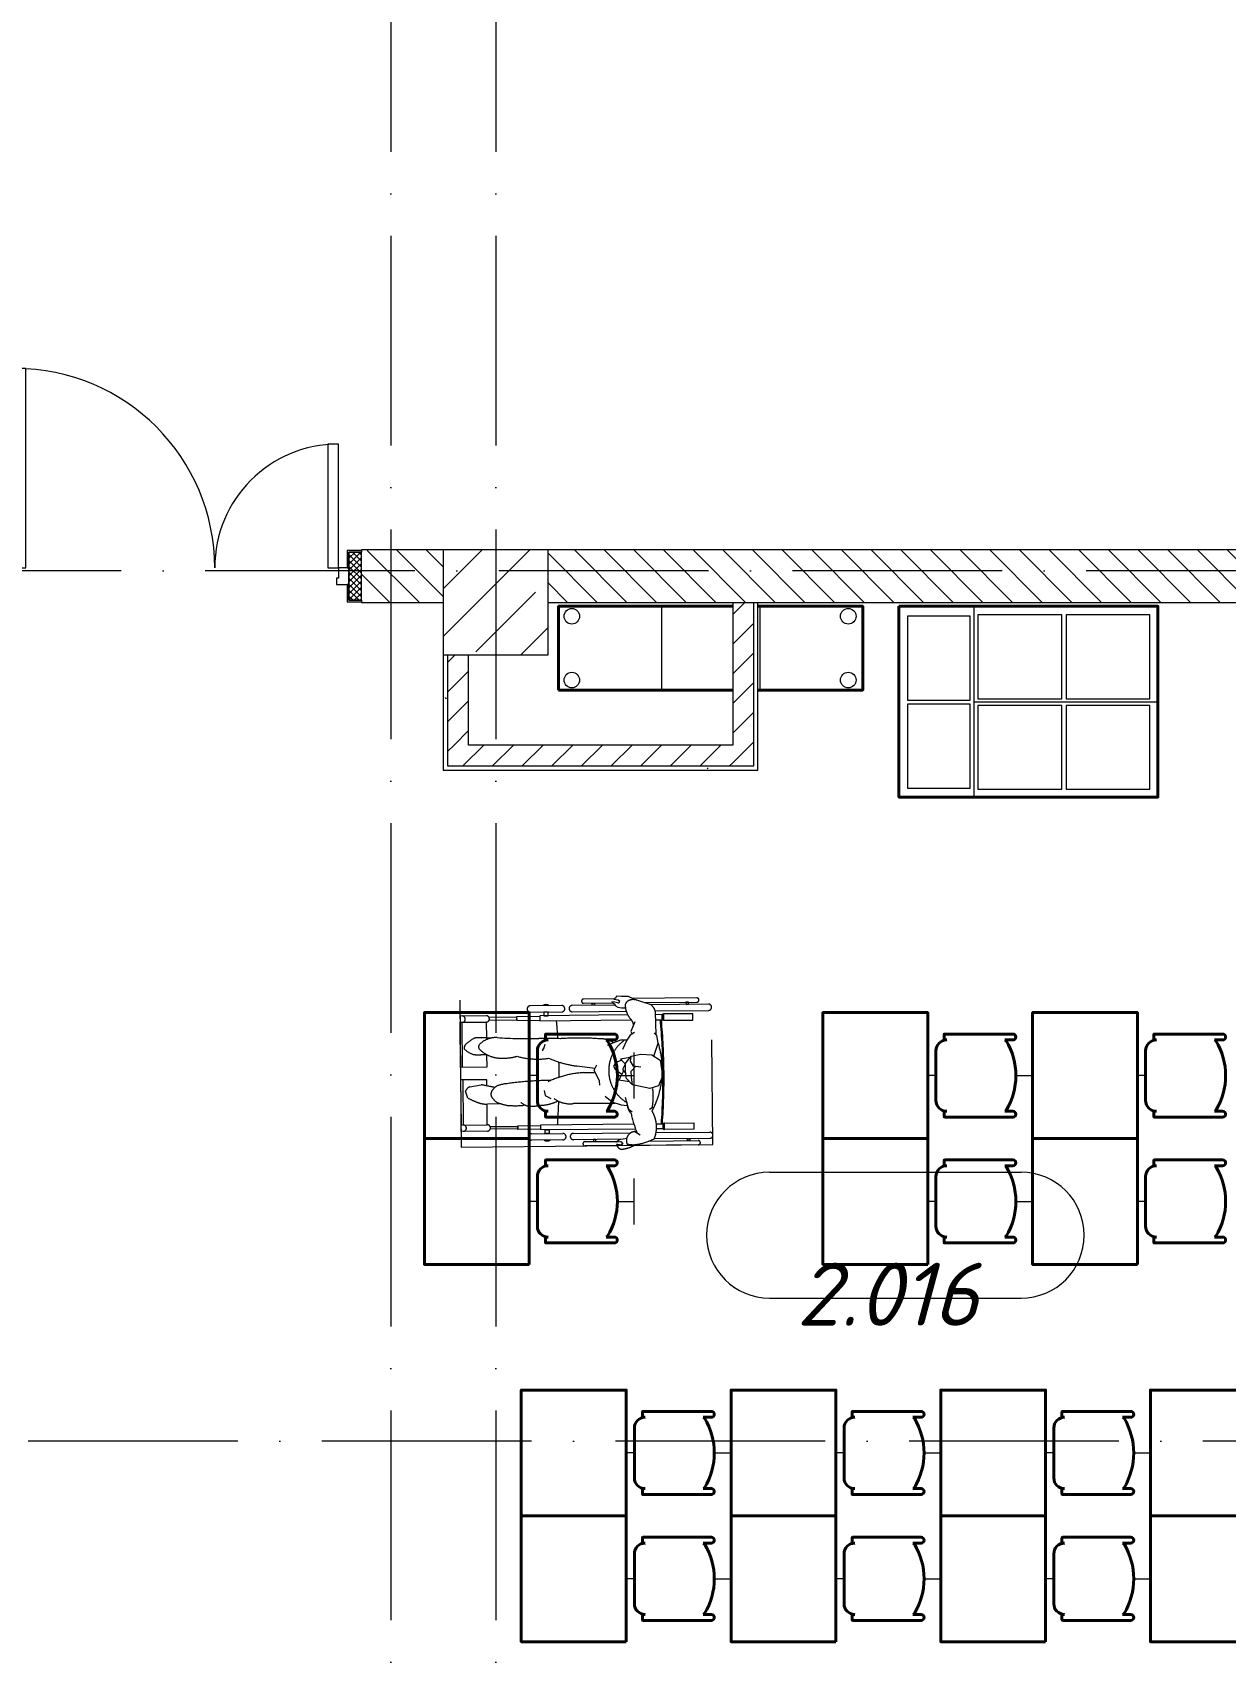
# Model space of a CAD drawing. Header units: millimetres. Extents: x -6467 to 105918, y -7090 to 92481.
# Drawn here: x 55291 to 60980, y 57924 to 65649 of the extents above; entities that cross this region are included whole.
import ezdxf

# ---------------------------------------------------------------- set-up
doc = ezdxf.new("R2010")
doc.units = ezdxf.units.MM
for name, pattern in [('50_200_ШТРИХ_1Т_ш5_п1_п1_', [1400, 1000, -200, 0, -200]), ('IMPORT-ACAD_ISO02W100', [3000, 2400, -600]), ('IMPORT-ACAD_ISO03W100', [6000, 2400, -3600])]:
    doc.linetypes.add(name, pattern=pattern)
for name, color, linetype, lineweight, true_color in [('A-AREA-IDEN-1', 7, 'Continuous', 9, 0xaaaaaa), ('I-WALL-1', 7, 'Continuous', 5, 0x787878), ('мебель 2 этаж-1', 7, 'Continuous', 40, 0xaaaaaa), ('Оси-3', 7, '50_200_ШТРИХ_1Т_ш5_п1_п1_', 9, 0xaaaaaa), ('ТХ_невидимый-1', 7, 'IMPORT-ACAD_ISO02W100', 20, 0xaaaaaa), ('ТХ_функционал-12', 7, 'IMPORT-ACAD_ISO03W100', 20, 0xaaaaaa), ('ТХ_функционал-14', 7, 'IMPORT-ACAD_ISO02W100', 20, 0xaaaaaa), ('ТХ_функционал-2', 7, 'Continuous', 40, 0xaaaaaa), ('ТХ_функционал-4', 7, 'Continuous', 20, 0xaaaaaa)]:
    doc.layers.add(name, color=color, linetype=linetype, lineweight=lineweight, true_color=true_color)
for name, color, linetype, lineweight in [('A-DOOR', 7, 'Continuous', 9), ('A-DOOR-2', 7, 'Continuous', 5), ('A-DOOR-FRAM', 7, 'Continuous', 9), ('A-DOOR-FRAM-2', 7, 'Continuous', 5), ('A-WALL', 7, 'Continuous', 5), ('A-WALL-FNSH-1', 7, 'Continuous', 5), ('I-WALL', 7, 'Continuous', 5), ('S-COLS', 7, 'Continuous', 9), ('S-COLS-1', 7, 'Continuous', 5)]:
    doc.layers.add(name, color=color, linetype=linetype, lineweight=lineweight)
doc.styles.add('ISOCPEUR_I', font='isocpeui.ttf', dxfattribs={"height": 300})
pattern_1 = [(45, (0, 0), (-70.71068, 70.71068), [])]
pattern_2 = [(0, (0, 0), (406.4, 101.6), [6.706, -298.094, 6.706, -298.094, -1625.6]), (0, (0, 0), (406.4, 101.6), [-609.6, 6.706, -602.894, 6.706, -298.094, -711.2]), (0, (0, 0), (406.4, 101.6), [-1524, 6.706, -196.494, 6.706, -501.294]), (120, (152.4, 50.8), (-291.18818, 301.15272), [6.706, -298.094, 6.706, -298.094, -1625.6]), (120, (152.4, 50.8), (-291.18818, 301.15272), [-609.6, 6.706, -602.894, 6.706, -298.094, -711.2]), (120, (152.4, 50.8), (-291.18818, 301.15272), [-1524, 6.706, -196.494, 6.706, -501.294]), (240, (203.2, 254), (-115.21182, -402.75272), [6.706, -298.094, 6.706, -298.094, -1625.6]), (240, (203.2, 254), (-115.21182, -402.75272), [-609.6, 6.706, -602.894, 6.706, -298.094, -711.2]), (240, (203.2, 254), (-115.21182, -402.75272), [-1524, 6.706, -196.494, 6.706, -501.294])]

# ---------------------------------------------------------------- blocks, each defined once
blk = doc.blocks.new('BSC_Колонна _Прямоугольная - 500х500-V286-АИ_План этажа Радиаторы_2')
at = {"layer": 'S-COLS-1'}
h = blk.add_hatch(dxfattribs=at)
h.set_pattern_fill('FP_182', color=256, style=0, pattern_type=2)
h.set_pattern_definition([(45, (-57500, -62931.04), (-228.0985, 228.0985), []), (45, (-57271.9, -62931.04), (-228.0985, 228.0985), [403.225, -80.645, 6.706, -73.939])])
h.paths.add_polyline_path([(-250, -250), (250, -250), (250, 250), (-250, 250)])
for p, q in [((250, 250), (-250, 250)), ((-250, 250), (-250, -250)), ((250, -250), (250, 250)), ((-250, -250), (250, -250))]:
    blk.add_line(p, q, dxfattribs=at)
blk = doc.blocks.new('110_Дверь_СКБ_2Ст_Наружная1 - СОШ_Д-07_1760_1440_х2400мм_Все учебные помещения_ читальные залы-25547909-АИ_План этажа Радиаторы_2')
at = {"layer": 'A-DOOR-2'}
h = blk.add_hatch(dxfattribs=at)
h.set_pattern_fill('FP_120', color=256, style=0, pattern_type=2)
h.set_pattern_definition([(135, (1456.41, 189.685), (-14.14214, -14.14214), []), (225, (1456.41, 189.685), (14.14214, -14.14214), [])])
h.paths.add_polyline_path([(839.5, -115), (899.5, -115), (899.5, 115), (839.5, 115)])
at = {"layer": 'A-DOOR-FRAM-2'}
h = blk.add_hatch(dxfattribs=at)
h.set_pattern_fill('FP_121', color=256, style=0, pattern_type=2)
h.set_pattern_definition([(45, (-666.384, 189.685), (-14.1421, 14.1421), []), (135, (-666.384, 189.685), (-14.1421, -14.1421), [])])
h.paths.add_polyline_path([(-860.5, -115), (-800.5, -115), (-800.5, 115), (-860.5, 115)])
at = {"layer": 'A-DOOR'}
for p, q in [((-750.5, 990), (-750.5, 40)), ((-700.5, 990), (-750.5, 990)), ((-700.5, 40), (-700.5, 990)), ((789.5, 630), (739.5, 630)), ((739.5, 630), (739.5, 40)), ((789.5, 40), (789.5, 630)), ((-750.5, 40), (-700.5, 40)), ((739.5, 40), (789.5, 40))]:
    blk.add_line(p, q, dxfattribs=at)
at = {"layer": 'A-DOOR-2'}
for p, q in [((-792.5, 123), (-862.5, 123)), ((-862.5, 123), (-862.5, 115)), ((-862.5, 115), (-800.5, 115)), ((-800.5, 115), (-800.5, 40)), ((-792.5, 40), (-792.5, 123)), ((901.5, 123), (831.5, 123)), ((831.5, 123), (831.5, 40)), ((839.5, 40), (839.5, 115)), ((839.5, 115), (901.5, 115)), ((901.5, 115), (901.5, 123)), ((-800.5, 40), (-792.5, 40)), ((831.5, 40), (839.5, 40)), ((-792.5, -40), (-800.5, -40)), ((-800.5, -40), (-800.5, -115)), ((-792.5, -123), (-792.5, -40)), ((839.5, -40), (831.5, -40)), ((831.5, -40), (831.5, -123)), ((839.5, -115), (839.5, -40)), ((-862.5, -115), (-862.5, -123)), ((-800.5, -115), (-862.5, -115)), ((-862.5, -123), (-792.5, -123)), ((831.5, -123), (901.5, -123)), ((901.5, -115), (839.5, -115)), ((901.5, -123), (901.5, -115))]:
    blk.add_line(p, q, dxfattribs=at)
for centre, radius, start, end in [((-750.5, 40), 950, 0, 90), ((789.5, 40), 590, 90, 180)]:
    blk.add_arc(centre, radius, start, end, dxfattribs=at)
at = {"layer": 'A-DOOR-FRAM'}
for p, q in [((-800.5, 115), (-860.5, 115)), ((-860.5, 115), (-860.5, -115)), ((-800.5, -115), (-800.5, 115)), ((899.5, 115), (839.5, 115)), ((839.5, 115), (839.5, -115)), ((899.5, -115), (899.5, 115)), ((-750.5, 40), (-800.5, 40)), ((-800.5, 40), (-800.5, -40)), ((-750.5, -10), (-750.5, 40)), ((789.5, 40), (789.5, -10)), ((839.5, 40), (789.5, 40)), ((839.5, -40), (839.5, 40)), ((-800.5, -40), (-740.5, -40)), ((-740.5, -10), (-750.5, -10)), ((-740.5, -40), (-740.5, -10)), ((789.5, -10), (779.5, -10)), ((779.5, -10), (779.5, -40)), ((779.5, -40), (839.5, -40)), ((-860.5, -115), (-800.5, -115)), ((839.5, -115), (899.5, -115))]:
    blk.add_line(p, q, dxfattribs=at)
blk = doc.blocks.new('мебель 2 этаж-28800768-АИ_План этажа Радиаторы_2')
at = {"layer": 'ТХ_невидимый-1'}
for p, q in [((59923.1, 62280.7), (59923.1, 62499.4)), ((60423.1, 62280.7), (60423.1, 62499.4)), ((61823.5, 62280.7), (61823.5, 62499.4)), ((62323.5, 62280.7), (62323.5, 62499.4)), ((62823.5, 62280.7), (62823.5, 62499.4)), ((59962.1, 62390), (59923.1, 62390)), ((60343.4, 62390), (60423.1, 62390)), ((61862.5, 62390), (61823.5, 62390)), ((62243.7, 62390), (62323.5, 62390)), ((62862.5, 62390), (62823.5, 62390)), ((59923.1, 61680.7), (59923.1, 61899.4)), ((60423.1, 61680.7), (60423.1, 61899.4)), ((61823.5, 61680.7), (61823.5, 61899.4)), ((62323.5, 61680.7), (62323.5, 61899.4)), ((62823.5, 61680.7), (62823.5, 61899.4)), ((59962.1, 61790), (59923.1, 61790)), ((60343.4, 61790), (60423.1, 61790)), ((61862.5, 61790), (61823.5, 61790)), ((62243.7, 61790), (62323.5, 61790)), ((62862.5, 61790), (62823.5, 61790)), ((60385.5, 60481.4), (60385.5, 60700.1)), ((60885.5, 60481.4), (60885.5, 60700.1)), ((61385.5, 60481.4), (61385.5, 60700.1)), ((61885.5, 60481.4), (61885.5, 60700.1)), ((62385.5, 60481.4), (62385.5, 60700.1)), ((62885.5, 60481.4), (62885.5, 60700.1)), ((60424.5, 60590.8), (60385.5, 60590.8)), ((60805.7, 60590.8), (60885.5, 60590.8)), ((61424.5, 60590.8), (61385.5, 60590.8)), ((61805.7, 60590.8), (61885.5, 60590.8)), ((62424.5, 60590.8), (62385.5, 60590.8)), ((62805.7, 60590.8), (62885.5, 60590.8)), ((60385.5, 59881.4), (60385.5, 60100.1)), ((60885.5, 59881.4), (60885.5, 60100.1)), ((61385.5, 59881.4), (61385.5, 60100.1)), ((61885.5, 59881.4), (61885.5, 60100.1)), ((62385.5, 59881.4), (62385.5, 60100.1)), ((62885.5, 59881.4), (62885.5, 60100.1)), ((60424.5, 59990.8), (60385.5, 59990.8)), ((60805.7, 59990.8), (60885.5, 59990.8)), ((61424.5, 59990.8), (61385.5, 59990.8)), ((61805.7, 59990.8), (61885.5, 59990.8)), ((62424.5, 59990.8), (62385.5, 59990.8)), ((62805.7, 59990.8), (62885.5, 59990.8))]:
    blk.add_line(p, q, dxfattribs=at)
at = {"layer": 'ТХ_функционал-12'}
for p, q in [((60331.9, 62726.4), (60127.8, 62724.4)), ((60330.1, 62756.4), (60182.5, 62754.9)), ((60182.7, 62734.9), (60323.4, 62736.3)), ((60346.2, 62736.5), (60350.2, 62736.6)), ((60722.5, 62760.2), (60416.4, 62757.2)), ((60504.6, 62727), (60435.6, 62749.7)), ((60471.9, 62737.8), (60722.7, 62740.2)), ((60777.8, 62730.8), (60501.5, 62728.1)), ((60077.8, 62723.9), (59927.8, 62722.4)), ((59928.1, 62692.4), (60078.1, 62693.9)), ((60128.1, 62694.4), (60385.8, 62696.9)), ((60524, 62698.3), (60778.1, 62700.8)), ((60528.9, 62584.4), (60525.1, 62694.2)), ((59605.7, 62429.2), (59603.6, 62644.2)), ((59722.9, 62488.9), (59692.2, 62488.6)), ((60236.9, 62423.8), (60151, 62435.3)), ((60381.2, 62445.7), (60409.2, 62482.6)), ((59606.3, 62369.2), (59608.4, 62154.3)), ((59639.3, 62337.1), (59694.8, 62346)), ((60182.3, 62404.1), (60232.7, 62404.6)), ((60416, 62346), (60384.8, 62377.3)), ((59630.8, 62282.4), (59619.2, 62316.4)), ((59790.1, 62255.2), (59724.5, 62253.9)), ((60330.8, 62257.2), (60134.2, 62256.6)), ((60509.8, 62236.5), (60496.3, 62227.8)), ((59933.8, 62112.5), (60083.8, 62113.9)), ((60133.8, 62114.4), (60407.6, 62117.1)), ((60426.9, 62123), (60452.9, 62107.9)), ((60528.1, 62118.3), (60783.8, 62120.8)), ((60084.1, 62083.9), (59934.1, 62082.5)), ((60360.3, 62086.6), (60134.1, 62084.4)), ((60189.2, 62075), (60339.7, 62076.4)), ((60341.2, 62056.5), (60189.4, 62055)), ((60729.4, 62060.3), (60423.6, 62057.3)), ((60494, 62078), (60729.2, 62080.3)), ((60784.1, 62090.8), (60517.6, 62088.2))]:
    blk.add_line(p, q, dxfattribs=at)
at = {"layer": 'ТХ_функционал-12', "flags": 128}
for points in [[(59592.6, 62749.1), (59599.4, 62049.2), (60799.4, 62061), (60792.5, 62760.9)], [(60234.7, 62735.4), (60234.8, 62725.4), (60222.8, 62725.3), (60222.7, 62735.3)], [(60670.7, 62739.7), (60670.8, 62729.7), (60682.8, 62729.8), (60682.7, 62739.8)], [(59993.1, 62693.1), (59993.3, 62675.1), (60013.3, 62675.3), (60013.1, 62693.3)], [(60563.3, 62683.7), (60563.5, 62653.7), (60703.5, 62655), (60703.2, 62685), (60563.3, 62683.7), (60563.5, 62653.7), (60560.5, 62653.6), (60560.3, 62683.6)], [(59998.8, 62113.1), (59998.7, 62131.1), (60018.7, 62131.3), (60018.8, 62113.3)], [(60568.7, 62133.7), (60568.4, 62163.7), (60708.4, 62165.1), (60708.7, 62135.1), (60568.7, 62133.7), (60568.4, 62163.7), (60565.4, 62163.7), (60565.7, 62133.7)], [(60241.2, 62075.5), (60241.1, 62085.5), (60229.1, 62085.4), (60229.2, 62075.4)], [(60677.2, 62079.8), (60677.1, 62089.8), (60689.1, 62089.9), (60689.2, 62079.9)]]:
    blk.add_lwpolyline(points, close=True, dxfattribs=at)
for points in [[(60422.6, 62752.2), (60419.2, 62755.8), (60396.3, 62767.1), (60363.6, 62767.8), (60339.9, 62767.9), (60335.6, 62760.9), (60327.3, 62754), (60346.8, 62751.7), (60353.1, 62746.3), (60349.9, 62735.5), (60331.8, 62740.4), (60317.3, 62741.2), (60328.7, 62732), (60334.5, 62721.8), (60346, 62716.1), (60362.9, 62712.7), (60383, 62712.7)], [(59718.3, 62675.4), (59593.3, 62674.1), (59593.6, 62644.1), (59718.6, 62645.4), (59719.3, 62569.1)], [(59732.2, 62654.5), (59863.5, 62655.8), (59863.4, 62667.8), (59732.1, 62666.5)], [(59973.3, 62671.9), (59863.3, 62670.8), (59863.5, 62652.8), (59973.5, 62653.9)], [(60393.3, 62679), (59973.3, 62674.9), (59973.5, 62650.9), (60411, 62655.2)], [(60526.4, 62656.3), (60557.5, 62656.6), (60557.3, 62680.6), (60525.6, 62680.3)], [(60560.3, 62683.6), (60557.3, 62680.6), (60557.5, 62656.6), (60560.5, 62653.6)], [(59720.1, 62488.9), (59720.7, 62430.4), (59595.7, 62429.1), (59593.6, 62644.1)], [(60425.1, 62594.7), (60405.3, 62582.4), (60388.6, 62558.6), (60367.5, 62513.9)], [(60427.2, 62645.6), (60408, 62600.4), (60413.5, 62587.5)], [(60517, 62482.5), (60537.9, 62544.3), (60531.9, 62581.1), (60528.9, 62584.4), (60519.8, 62593.4)], [(59997.1, 62537.8), (59992.1, 62523.1), (59986.8, 62513.4), (59986.9, 62508.6)], [(60388.6, 62558.6), (60357.7, 62558.3), (60304.1, 62538.7), (60296.1, 62534)], [(60259.5, 62344.3), (60258.5, 62362.8), (60232.7, 62415.2), (60246, 62442)], [(60364.6, 62462.8), (60336.4, 62452.9), (60325.3, 62434.5), (60333.8, 62421.4), (60359.3, 62400.7), (60365.7, 62396.7)], [(60404.2, 62476), (60358.6, 62468.9), (60381.4, 62445.5)], [(60381.1, 62445.2), (60367.6, 62419.1), (60381.8, 62400.9)], [(60454.6, 62430.4), (60420.8, 62435.4), (60406.5, 62458.9), (60409.1, 62482.6), (60455.9, 62492.9), (60507.3, 62488.8), (60547.1, 62462.9), (60555.9, 62410.5), (60556.2, 62378.9), (60539.9, 62341.9), (60497.8, 62328.4), (60416, 62346), (60410.2, 62382.7), (60409.9, 62411.6), (60430.3, 62434)], [(59721.6, 62341.2), (59721.3, 62370.4), (59596.3, 62369.1), (59598.4, 62154.2)], [(60373.3, 62411.3), (60351.2, 62369), (60400.6, 62361.4)], [(59994.1, 62319.1), (59999.5, 62295), (60025.5, 62280.7)], [(60389.4, 62245.5), (60363.7, 62248.2), (60318.6, 62263.6), (60284.9, 62289.8)], [(60414.2, 62216.1), (60397.5, 62228), (60382.4, 62284.8)], [(59723.7, 62125.4), (59598.7, 62124.2), (59598.4, 62154.2), (59723.4, 62155.4), (59722.4, 62253.9)], [(59737.2, 62146.5), (59868.5, 62147.8), (59868.6, 62135.8), (59737.4, 62134.5)], [(59978.6, 62133.9), (59868.6, 62132.8), (59868.5, 62150.8), (59978.5, 62151.9)], [(60429.9, 62135.3), (59978.7, 62130.9), (59978.4, 62154.9), (60422.1, 62159.3)], [(60529.4, 62160.3), (60562.4, 62160.6), (60562.6, 62136.6), (60530.1, 62136.3)], [(60565.7, 62133.7), (60562.6, 62136.6), (60562.4, 62160.6), (60565.4, 62163.7)], [(60358.3, 62074.1), (60336, 62072.2), (60337, 62074.8), (60354.3, 62085.5), (60388.1, 62091.8)]]:
    blk.add_lwpolyline(points, dxfattribs=at)
at = {"layer": 'ТХ_функционал-12'}
for centre, radius, start, end in [((60003, 62703.2), 25, 53.69315, 127.43295), ((60182.6, 62744.9), 10, 90.56305, 270.56305), ((60408.6, 62721.2), 28.5, 116.49356, 168.91943), ((60489.9, 62730.2), 109.3, 181.79756, 218.17966), ((60419.3, 62699.9), 52.4, 71.84519, 116.49356), ((60465.4, 62679.7), 61.5, 13.6519, 50.41976), ((60722.6, 62750.2), 10, 270.56305, 90.56305), ((60777.9, 62715.8), 15, 270.56305, 90.56305), ((59603.4, 62659.2), 15, 270.56305, 90.56305), ((59718.4, 62660.4), 15, 270.56305, 90.56305), ((59928, 62707.4), 15, 90.56305, 270.56305), ((56985.9, 62373.5), 3080.2, 3.58721, 5.18118), ((60078, 62708.9), 15, 270.56305, 90.56305), ((60128, 62709.4), 15, 90.56305, 270.56305), ((60370.7, 62624.1), 50.8, 7.8508, 49.10449), ((57480.9, 62378.4), 3080.2, 355.94493, 5.18118), ((57485.9, 62378.4), 3080.2, 355.94493, 5.18118), ((59644.6, 62520.1), 31.3, 145.21812, 185.99071), ((59701.2, 62613.1), 130.3, 227.61326, 249.54155), ((59756.3, 62391.4), 201, 121.09833, 133.16048), ((59674.8, 62528.7), 41.3, 86.38319, 122.75637), ((59676.9, 61531.5), 1038.5, 86.5971, 89.97054), ((59698.2, 62526.9), 16.7, 135.48179, 225.64431), ((59763.6, 62462.6), 108.5, 86.54015, 135.48179), ((59789.1, 62619.9), 146.7, 225.64431, 265.17848), ((59925.7, 65143.8), 2577.6, 266.54015, 270.95687), ((60006.4, 60314.4), 2252.4, 88.38009, 90.95687), ((60161, 61184.3), 1384.6, 85.81177, 93.7666), ((60264.5, 62455), 110.2, 56.19276, 91.19828), ((60479.7, 62413.6), 177.5, 125.30566, 239.16304), ((60140.6, 62417.3), 417.5, 331.88467, 18.03045), ((59689.8, 62734), 245.4, 261.99729, 270.56305), ((59797.7, 62722.3), 249.5, 265.17848, 285.68311), ((59962.1, 62820.8), 352.3, 254.03767, 278.68011), ((60221.8, 62959.9), 529.3, 247.03466, 262.32282), ((56985.9, 62373.5), 3080.2, 0.15761, 1.50358), ((60692.1, 62427.8), 311.4, 176.70193, 189.33873), ((59531.7, 61365.1), 994.3, 76.85445, 80.55751), ((59829.2, 62184.3), 167.4, 93.8236, 111.88266), ((60029, 60901.8), 1464.8, 90.11321, 98.27825), ((60207.9, 61953.2), 451.6, 93.25853, 115.5412), ((59660.9, 62296), 46.4, 117.71132, 153.86771), ((59949.9, 62931), 722.8, 243.80367, 247.33864), ((59721.9, 62384.9), 131, 247.33864, 271.13558), ((59767.1, 62301.5), 26.6, 147.51543, 213.61068), ((59807.3, 62279.8), 72.2, 124.12876, 150.20186), ((59816.1, 62332.7), 84.7, 212.87217, 235.04941), ((59866.1, 62501.3), 257.6, 247.5008, 259.29167), ((59971.1, 62447.7), 199.5, 271.46297, 296.4533), ((60117.7, 62387.8), 132.2, 234.29652, 277.19576), ((56985.9, 62373.5), 3080.2, 355.94493, 358.01582), ((60189.2, 62291.3), 325.3, 350.29253, 6.47195), ((59856.5, 62667.7), 421.3, 264.79262, 275.52584), ((59944.4, 62339), 98.4, 231.10015, 250.26556), ((59938.3, 62438.3), 193.9, 261.97559, 281.293), ((60473.4, 62263.6), 84.7, 181.59556, 220.15688), ((61131.3, 62378.1), 742.1, 193.17286, 200.54976), ((60383.1, 62143.9), 147.2, 338.22773, 31.39332), ((59608.6, 62139.3), 15, 270.56305, 90.56305), ((59723.6, 62140.4), 15, 270.56305, 90.56305), ((59934, 62097.5), 15, 90.56305, 270.56305), ((60084, 62098.9), 15, 270.56305, 90.56305), ((60134, 62099.4), 15, 90.56305, 270.56305), ((60429.5, 62080.1), 43.1, 93.53084, 202.17186), ((60783.9, 62105.8), 15, 270.56305, 90.56305), ((60008.9, 62103.2), 25, 233.69315, 307.43295), ((60189.3, 62065), 10, 90.56305, 270.56305), ((60366.7, 62066), 27.2, 189.09662, 268.76759), ((60155, 60946.1), 1130.8, 79.39201, 80.58988), ((60358.4, 62063.4), 10.8, 51.91108, 90.90266), ((60365.8, 62059.8), 3.54, 86.25802, 220.16387), ((60339.2, 62038.8), 42, 45.70995, 51.91108), ((60366.3, 62066.6), 3.2, 266.25802, 45.70995), ((60347.9, 62193.5), 155.8, 276.71132, 301.79229), ((60418.4, 62188.3), 127.8, 256.98527, 282.07265), ((60378.3, 62376.2), 319.9, 282.07265, 296.25758), ((60729.3, 62070.3), 10, 270.56305, 90.56305)]:
    blk.add_arc(centre, radius, start, end, dxfattribs=at)
at = {"layer": 'ТХ_функционал-14', "flags": 128}
for points in [[(61726.4, 64180.4), (62026.4, 64180.4), (62026.4, 64580.4), (61726.4, 64580.4)], [(62463.1, 64186.9), (62463.1, 64586.9), (62063.1, 64586.9), (62063.1, 64186.9)], [(62883.1, 64186.9), (62883.1, 64586.9), (62483.1, 64586.9), (62483.1, 64186.9)], [(61726.4, 63760.4), (62026.4, 63760.4), (62026.4, 64160.4), (61726.4, 64160.4)], [(62463.1, 63754.9), (62463.1, 64154.9), (62063.1, 64154.9), (62063.1, 63754.9)], [(62883.1, 63754.9), (62883.1, 64154.9), (62483.1, 64154.9), (62483.1, 63754.9)]]:
    blk.add_lwpolyline(points, close=True, dxfattribs=at)
at = {"layer": 'ТХ_функционал-2'}
for p, q in [((60063.2, 64227.9), (60893.5, 64227.9)), ((60000.6, 62562.6), (60000.6, 62585.7)), ((60003.1, 62588.2), (60329.2, 62588.2)), ((61901, 62562.6), (61901, 62585.7)), ((61903.5, 62588.2), (62229.6, 62588.2)), ((62901, 62562.6), (62901, 62585.7)), ((62903.5, 62588.2), (63229.6, 62588.2)), ((59962.1, 62271.3), (59962.1, 62508.7)), ((60013.4, 62560), (60003.1, 62560)), ((60329.2, 62560), (60289.9, 62560)), ((61862.5, 62271.3), (61862.5, 62508.7)), ((61913.8, 62560), (61903.5, 62560)), ((62229.6, 62560), (62190.3, 62560)), ((62862.5, 62271.3), (62862.5, 62508.7)), ((62913.8, 62560), (62903.5, 62560)), ((63229.6, 62560), (63190.3, 62560)), ((60000.6, 62194.4), (60000.6, 62217.5)), ((60003.1, 62220.1), (60013.4, 62220.1)), ((60329.2, 62191.8), (60003.1, 62191.8)), ((60289.9, 62220.1), (60329.2, 62220.1)), ((61901, 62194.4), (61901, 62217.5)), ((61903.5, 62220.1), (61913.8, 62220.1)), ((62229.6, 62191.8), (61903.5, 62191.8)), ((62190.3, 62220.1), (62229.6, 62220.1)), ((62901, 62194.4), (62901, 62217.5)), ((62903.5, 62220.1), (62913.8, 62220.1)), ((63229.6, 62191.8), (62903.5, 62191.8)), ((63190.3, 62220.1), (63229.6, 62220.1)), ((60000.6, 61962.6), (60000.6, 61985.7)), ((60003.1, 61988.2), (60329.2, 61988.2)), ((60013.4, 61960), (60003.1, 61960)), ((60329.2, 61960), (60289.9, 61960)), ((61901, 61962.6), (61901, 61985.7)), ((61903.5, 61988.2), (62229.6, 61988.2)), ((61913.8, 61960), (61903.5, 61960)), ((62229.6, 61960), (62190.3, 61960)), ((62901, 61962.6), (62901, 61985.7)), ((62903.5, 61988.2), (63229.6, 61988.2)), ((62913.8, 61960), (62903.5, 61960)), ((63229.6, 61960), (63190.3, 61960)), ((59962.1, 61671.3), (59962.1, 61908.7)), ((61862.5, 61671.3), (61862.5, 61908.7)), ((62862.5, 61671.3), (62862.5, 61908.7)), ((60000.6, 61594.4), (60000.6, 61617.5)), ((60003.1, 61620.1), (60013.4, 61620.1)), ((60329.2, 61591.8), (60003.1, 61591.8)), ((60289.9, 61620.1), (60329.2, 61620.1)), ((61901, 61594.4), (61901, 61617.5)), ((61903.5, 61620.1), (61913.8, 61620.1)), ((62229.6, 61591.8), (61903.5, 61591.8)), ((62190.3, 61620.1), (62229.6, 61620.1)), ((62901, 61594.4), (62901, 61617.5)), ((62903.5, 61620.1), (62913.8, 61620.1)), ((63229.6, 61591.8), (62903.5, 61591.8)), ((63190.3, 61620.1), (63229.6, 61620.1)), ((60463, 60763.3), (60463, 60786.4)), ((60465.5, 60788.9), (60791.6, 60788.9)), ((60475.8, 60760.7), (60465.5, 60760.7)), ((60791.6, 60760.7), (60752.3, 60760.7)), ((61463, 60763.3), (61463, 60786.4)), ((61465.5, 60788.9), (61791.6, 60788.9)), ((61475.8, 60760.7), (61465.5, 60760.7)), ((61791.6, 60760.7), (61752.3, 60760.7)), ((62463, 60763.3), (62463, 60786.4)), ((62465.5, 60788.9), (62791.6, 60788.9)), ((62475.8, 60760.7), (62465.5, 60760.7)), ((62791.6, 60760.7), (62752.3, 60760.7)), ((60424.5, 60472.1), (60424.5, 60709.5)), ((61424.5, 60472.1), (61424.5, 60709.5)), ((62424.5, 60472.1), (62424.5, 60709.5)), ((60463, 60395.1), (60463, 60418.2)), ((60465.5, 60420.8), (60475.8, 60420.8)), ((60752.3, 60420.8), (60791.6, 60420.8)), ((61463, 60395.1), (61463, 60418.2)), ((61465.5, 60420.8), (61475.8, 60420.8)), ((61752.3, 60420.8), (61791.6, 60420.8)), ((62463, 60395.1), (62463, 60418.2)), ((62465.5, 60420.8), (62475.8, 60420.8)), ((62752.3, 60420.8), (62791.6, 60420.8)), ((60791.6, 60392.6), (60465.5, 60392.6)), ((61791.6, 60392.6), (61465.5, 60392.6)), ((62791.6, 60392.6), (62465.5, 60392.6)), ((60463, 60163.3), (60463, 60186.4)), ((60465.5, 60188.9), (60791.6, 60188.9)), ((61463, 60163.3), (61463, 60186.4)), ((61465.5, 60188.9), (61791.6, 60188.9)), ((62463, 60163.3), (62463, 60186.4)), ((62465.5, 60188.9), (62791.6, 60188.9)), ((60424.5, 59872.1), (60424.5, 60109.5)), ((60475.8, 60160.7), (60465.5, 60160.7)), ((60791.6, 60160.7), (60752.3, 60160.7)), ((61424.5, 59872.1), (61424.5, 60109.5)), ((61475.8, 60160.7), (61465.5, 60160.7)), ((61791.6, 60160.7), (61752.3, 60160.7)), ((62424.5, 59872.1), (62424.5, 60109.5)), ((62475.8, 60160.7), (62465.5, 60160.7)), ((62791.6, 60160.7), (62752.3, 60160.7)), ((60463, 59795.1), (60463, 59818.2)), ((60465.5, 59820.8), (60475.8, 59820.8)), ((60791.6, 59792.6), (60465.5, 59792.6)), ((60752.3, 59820.8), (60791.6, 59820.8)), ((61463, 59795.1), (61463, 59818.2)), ((61465.5, 59820.8), (61475.8, 59820.8)), ((61791.6, 59792.6), (61465.5, 59792.6)), ((61752.3, 59820.8), (61791.6, 59820.8)), ((62463, 59795.1), (62463, 59818.2)), ((62465.5, 59820.8), (62475.8, 59820.8)), ((62791.6, 59792.6), (62465.5, 59792.6)), ((62752.3, 59820.8), (62791.6, 59820.8))]:
    blk.add_line(p, q, dxfattribs=at)
at = {"layer": 'ТХ_функционал-2', "flags": 128}
for points in [[(60893.5, 64627.9), (60063.2, 64627.9), (60063.2, 64227.9)], [(61013.5, 64227.9), (61513.2, 64227.9), (61513.2, 64627.9), (61013.5, 64627.9)]]:
    blk.add_lwpolyline(points, dxfattribs=at)
for points in [[(61685.7, 64627.5), (62920.7, 64627.5), (62920.7, 63717.5), (61685.7, 63717.5)], [(59923.1, 62090), (59923.1, 62690), (59423.1, 62690), (59423.1, 62090)], [(61823.5, 62090), (61823.5, 62690), (61323.5, 62690), (61323.5, 62090)], [(62823.5, 62090), (62823.5, 62690), (62323.5, 62690), (62323.5, 62090)], [(59923.1, 61490), (59923.1, 62090), (59423.1, 62090), (59423.1, 61490)], [(61823.5, 61490), (61823.5, 62090), (61323.5, 62090), (61323.5, 61490)], [(62823.5, 61490), (62823.5, 62090), (62323.5, 62090), (62323.5, 61490)], [(60385.5, 60290.8), (60385.5, 60890.8), (59885.5, 60890.8), (59885.5, 60290.8)], [(61385.5, 60290.8), (61385.5, 60890.8), (60885.5, 60890.8), (60885.5, 60290.8)], [(62385.5, 60290.8), (62385.5, 60890.8), (61885.5, 60890.8), (61885.5, 60290.8)], [(63385.5, 60290.8), (63385.5, 60890.8), (62885.5, 60890.8), (62885.5, 60290.8)], [(60385.5, 59690.8), (60385.5, 60290.8), (59885.5, 60290.8), (59885.5, 59690.8)], [(61385.5, 59690.8), (61385.5, 60290.8), (60885.5, 60290.8), (60885.5, 59690.8)], [(62385.5, 59690.8), (62385.5, 60290.8), (61885.5, 60290.8), (61885.5, 59690.8)], [(63385.5, 59690.8), (63385.5, 60290.8), (62885.5, 60290.8), (62885.5, 59690.8)]]:
    blk.add_lwpolyline(points, close=True, dxfattribs=at)
at = {"layer": 'ТХ_функционал-2'}
for centre, radius, start, end in [((60003.1, 62585.7), 2.56, 90, 180), ((60329.2, 62574.1), 14.1, 270, 90), ((61903.5, 62585.7), 2.56, 90, 180), ((62229.6, 62574.1), 14.1, 270, 90), ((62903.5, 62585.7), 2.56, 90, 180), ((63229.6, 62574.1), 14.1, 270, 90), ((60013.4, 62508.7), 51.3, 90, 180), ((60003.1, 62562.6), 2.56, 180, 270), ((60289.9, 62551.5), 8.55, 31.93175, 90), ((60022.2, 62390), 321.2, 328.88631, 31.11369), ((61913.8, 62508.7), 51.3, 90, 180), ((61903.5, 62562.6), 2.56, 180, 270), ((62190.3, 62551.5), 8.55, 31.93175, 90), ((61922.6, 62390), 321.2, 328.88631, 31.11369), ((62913.8, 62508.7), 51.3, 90, 180), ((62903.5, 62562.6), 2.56, 180, 270), ((63190.3, 62551.5), 8.55, 31.93175, 90), ((62922.6, 62390), 321.2, 328.88631, 31.11369), ((60013.4, 62271.3), 51.3, 180, 270), ((61913.8, 62271.3), 51.3, 180, 270), ((62913.8, 62271.3), 51.3, 180, 270), ((60003.1, 62217.5), 2.56, 90, 180), ((60003.1, 62194.4), 2.56, 180, 270), ((60289.9, 62228.6), 8.55, 270, 328.06825), ((60329.2, 62205.9), 14.1, 270, 90), ((61903.5, 62217.5), 2.56, 90, 180), ((61903.5, 62194.4), 2.56, 180, 270), ((62190.3, 62228.6), 8.55, 270, 328.06825), ((62229.6, 62205.9), 14.1, 270, 90), ((62903.5, 62217.5), 2.56, 90, 180), ((62903.5, 62194.4), 2.56, 180, 270), ((63190.3, 62228.6), 8.55, 270, 328.06825), ((63229.6, 62205.9), 14.1, 270, 90), ((60013.4, 61908.7), 51.3, 90, 180), ((60003.1, 61985.7), 2.56, 90, 180), ((60003.1, 61962.6), 2.56, 180, 270), ((60289.9, 61951.5), 8.55, 31.93175, 90), ((60022.2, 61790), 321.2, 328.88631, 31.11369), ((60329.2, 61974.1), 14.1, 270, 90), ((61913.8, 61908.7), 51.3, 90, 180), ((61903.5, 61985.7), 2.56, 90, 180), ((61903.5, 61962.6), 2.56, 180, 270), ((62190.3, 61951.5), 8.55, 31.93175, 90), ((61922.6, 61790), 321.2, 328.88631, 31.11369), ((62229.6, 61974.1), 14.1, 270, 90), ((62913.8, 61908.7), 51.3, 90, 180), ((62903.5, 61985.7), 2.56, 90, 180), ((62903.5, 61962.6), 2.56, 180, 270), ((63190.3, 61951.5), 8.55, 31.93175, 90), ((62922.6, 61790), 321.2, 328.88631, 31.11369), ((63229.6, 61974.1), 14.1, 270, 90), ((60013.4, 61671.3), 51.3, 180, 270), ((61913.8, 61671.3), 51.3, 180, 270), ((62913.8, 61671.3), 51.3, 180, 270), ((60003.1, 61617.5), 2.56, 90, 180), ((60003.1, 61594.4), 2.56, 180, 270), ((60289.9, 61628.6), 8.55, 270, 328.06825), ((60329.2, 61605.9), 14.1, 270, 90), ((61903.5, 61617.5), 2.56, 90, 180), ((61903.5, 61594.4), 2.56, 180, 270), ((62190.3, 61628.6), 8.55, 270, 328.06825), ((62229.6, 61605.9), 14.1, 270, 90), ((62903.5, 61617.5), 2.56, 90, 180), ((62903.5, 61594.4), 2.56, 180, 270), ((63190.3, 61628.6), 8.55, 270, 328.06825), ((63229.6, 61605.9), 14.1, 270, 90), ((60475.8, 60709.5), 51.3, 90, 180), ((60465.5, 60786.4), 2.56, 90, 180), ((60465.5, 60763.3), 2.56, 180, 270), ((60752.3, 60752.2), 8.55, 31.93175, 90), ((60484.6, 60590.8), 321.2, 328.88631, 31.11369), ((60791.6, 60774.8), 14.1, 270, 90), ((61475.8, 60709.5), 51.3, 90, 180), ((61465.5, 60786.4), 2.56, 90, 180), ((61465.5, 60763.3), 2.56, 180, 270), ((61752.3, 60752.2), 8.55, 31.93175, 90), ((61484.6, 60590.8), 321.2, 328.88631, 31.11369), ((61791.6, 60774.8), 14.1, 270, 90), ((62475.8, 60709.5), 51.3, 90, 180), ((62465.5, 60786.4), 2.56, 90, 180), ((62465.5, 60763.3), 2.56, 180, 270), ((62752.3, 60752.2), 8.55, 31.93175, 90), ((62484.6, 60590.8), 321.2, 328.88631, 31.11369), ((62791.6, 60774.8), 14.1, 270, 90), ((60475.8, 60472.1), 51.3, 180, 270), ((60465.5, 60418.2), 2.56, 90, 180), ((60752.3, 60429.3), 8.55, 270, 328.06825), ((60791.6, 60406.7), 14.1, 270, 90), ((61475.8, 60472.1), 51.3, 180, 270), ((61465.5, 60418.2), 2.56, 90, 180), ((61752.3, 60429.3), 8.55, 270, 328.06825), ((61791.6, 60406.7), 14.1, 270, 90), ((62475.8, 60472.1), 51.3, 180, 270), ((62465.5, 60418.2), 2.56, 90, 180), ((62752.3, 60429.3), 8.55, 270, 328.06825), ((62791.6, 60406.7), 14.1, 270, 90), ((60465.5, 60395.1), 2.56, 180, 270), ((61465.5, 60395.1), 2.56, 180, 270), ((62465.5, 60395.1), 2.56, 180, 270), ((60465.5, 60186.4), 2.56, 90, 180), ((60791.6, 60174.8), 14.1, 270, 90), ((61465.5, 60186.4), 2.56, 90, 180), ((61791.6, 60174.8), 14.1, 270, 90), ((62465.5, 60186.4), 2.56, 90, 180), ((62791.6, 60174.8), 14.1, 270, 90), ((60475.8, 60109.5), 51.3, 90, 180), ((60465.5, 60163.3), 2.56, 180, 270), ((60752.3, 60152.2), 8.55, 31.93175, 90), ((60484.6, 59990.8), 321.2, 328.88631, 31.11369), ((61475.8, 60109.5), 51.3, 90, 180), ((61465.5, 60163.3), 2.56, 180, 270), ((61752.3, 60152.2), 8.55, 31.93175, 90), ((61484.6, 59990.8), 321.2, 328.88631, 31.11369), ((62475.8, 60109.5), 51.3, 90, 180), ((62465.5, 60163.3), 2.56, 180, 270), ((62752.3, 60152.2), 8.55, 31.93175, 90), ((62484.6, 59990.8), 321.2, 328.88631, 31.11369), ((60475.8, 59872.1), 51.3, 180, 270), ((61475.8, 59872.1), 51.3, 180, 270), ((62475.8, 59872.1), 51.3, 180, 270), ((60465.5, 59818.2), 2.56, 90, 180), ((60465.5, 59795.1), 2.56, 180, 270), ((60752.3, 59829.3), 8.55, 270, 328.06825), ((60791.6, 59806.7), 14.1, 270, 90), ((61465.5, 59818.2), 2.56, 90, 180), ((61465.5, 59795.1), 2.56, 180, 270), ((61752.3, 59829.3), 8.55, 270, 328.06825), ((61791.6, 59806.7), 14.1, 270, 90), ((62465.5, 59818.2), 2.56, 90, 180), ((62465.5, 59795.1), 2.56, 180, 270), ((62752.3, 59829.3), 8.55, 270, 328.06825), ((62791.6, 59806.7), 14.1, 270, 90)]:
    blk.add_arc(centre, radius, start, end, dxfattribs=at)
at = {"layer": 'ТХ_функционал-4'}
for p, q in [((60553.2, 64627.9), (60553.2, 64227.9)), ((61022.2, 64627.9), (61022.2, 64227.9)), ((62043.3, 64627.5), (62043.3, 63717.5)), ((62043.3, 64172), (62920.7, 64172))]:
    blk.add_line(p, q, dxfattribs=at)
for centre in [(60126.3, 64580.1), (61444.5, 64580.1), (60126.3, 64275.7), (61444.5, 64275.7)]:
    blk.add_circle(centre, 37, dxfattribs=at)
blk = doc.blocks.new('AAR_СКБ_Марка_помещения_1_5 ммп - Номер-27962133-АИ_План этажа Радиаторы_2')
at = {"layer": 'A-AREA-IDEN-1'}
for p, q in [((-2.987, 3), (3.013, 3)), ((-2.987, 0), (3.013, 0))]:
    blk.add_line(p, q, dxfattribs=at)
for centre, start, end in [((-2.987, 1.5), 90, 270), ((3.013, 1.5), 270, 90)]:
    blk.add_arc(centre, 1.5, start, end, dxfattribs=at)

msp = doc.modelspace()

# ---------------------------------------------------------------- hatches: boundary and pattern name
at = {"layer": 'I-WALL'}
h = msp.add_hatch(dxfattribs=at)
h.set_pattern_fill('FP_2', color=256, style=0, pattern_type=2)
h.set_pattern_definition([(135, (0, 0), (-70.71068, -70.71068), [])])
h.paths.add_polyline_path([(66330, 62931), (66700, 62931), (66700, 63181), (65440, 63181), (65440, 62931), (66230, 62931)])
h.paths.add_polyline_path([(63870, 62931), (64290, 62931), (64290, 63181), (63750, 63181), (63750, 62931), (63850, 62931)])
h.paths.add_polyline_path([(62624.4, 62931), (63250, 62931), (63250, 63181), (57750, 63181), (57750, 62931), (61450, 62931)])
h.paths.add_polyline_path([(55098, 62931), (55098, 62933), (55098, 63181), (54750, 63179), (54750, 62931)])
h.paths.add_polyline_path([(57250, 62931), (57250, 63181), (56862, 63179), (56862, 62931)])
h.paths.add_polyline_path([(54250, 62931), (54250, 63181), (54140, 63181), (54140, 62931)])
h.paths.add_polyline_path([(53220, 62931), (53440, 62931), (53440, 63181), (53220, 63181), (53220, 63016)])
h.paths.add_polyline_path([(52270, 62931), (52520, 62931), (52520, 63181), (52270, 63181), (52270, 63016)])
h.paths.add_polyline_path([(51570, 62931), (51570, 63181), (51300, 63181), (51300, 62931), (51480, 62931)])
h.paths.add_polyline_path([(50010, 62931), (50600, 62931), (50600, 63181), (48750, 63181), (48750, 62931), (49910, 62931)])
h.paths.add_polyline_path([(48135, 62931), (48250, 62933), (48250, 63181), (48137, 63179), (48135, 62933)])
h.paths.add_polyline_path([(46375, 62931), (46373, 63181), (45750, 63181), (45750, 62931), (46374, 62931)])
h = msp.add_hatch(dxfattribs=at)
h.set_pattern_fill('FP_4', color=256, style=0, pattern_type=2)
h.set_pattern_definition(pattern_1)
h.paths.add_polyline_path([(58730, 62151), (58730, 62931), (58630, 62931), (58630, 62151)])
h = msp.add_hatch(dxfattribs=at)
h.set_pattern_fill('FP_4', color=256, style=0, pattern_type=2)
h.set_pattern_definition(pattern_1)
h.paths.add_polyline_path([(57370, 62251), (57370, 62681), (57270, 62681), (57270, 62251)])
h = msp.add_hatch(dxfattribs=at)
h.set_pattern_fill('FP_4', color=256, style=0, pattern_type=2)
h.set_pattern_definition(pattern_1)
h.paths.add_polyline_path([(58630, 62151), (58630, 62251), (57270, 62251), (57270, 62151)])
at = {"layer": 'I-WALL-1'}
h = msp.add_hatch(dxfattribs=at)
h.set_pattern_fill('FP_3', color=256, style=0, pattern_type=2)
h.set_pattern_definition(pattern_2)
h.paths.add_polyline_path([(58750, 62131), (58750, 62931), (58730, 62931), (58730, 62131)])
h = msp.add_hatch(dxfattribs=at)
h.set_pattern_fill('FP_3', color=256, style=0, pattern_type=2)
h.set_pattern_definition(pattern_2)
h.paths.add_polyline_path([(57270, 62151), (57270, 62681), (57250, 62681), (57250, 62151)])
h = msp.add_hatch(dxfattribs=at)
h.set_pattern_fill('FP_3', color=256, style=0, pattern_type=2)
h.set_pattern_definition(pattern_2)
h.paths.add_polyline_path([(58630, 62131), (58730, 62131), (58730, 62151), (57250, 62151), (57250, 62131)])

# ---------------------------------------------------------------- linework, layer by layer
at = {"layer": 'A-WALL'}
for p, q in [((57250, 63181), (56860, 63181)), ((63250, 63181), (57750, 63181)), ((56860, 62931), (57250, 62931)), ((57750, 62931), (63250, 62931)), ((58730, 62151), (58730, 62931)), ((57270, 62681), (57270, 62151)), ((57270, 62151), (58730, 62151))]:
    msp.add_line(p, q, dxfattribs=at)
at = {"layer": 'A-WALL-FNSH-1'}
for p, q in [((58630, 62931), (58630, 62251)), ((58750, 62131), (58750, 62931)), ((57250, 62681), (57250, 62131)), ((57370, 62251), (57370, 62681)), ((58630, 62251), (57370, 62251)), ((57250, 62131), (58750, 62131))]:
    msp.add_line(p, q, dxfattribs=at)
at = {"layer": 'Оси-3'}
for p, q in [((57000, 91281), (57000, 52458)), ((57500, 91281), (57500, 52458)), ((104718, 63081), (-5267.3, 63081)), ((74472.3, 58931), (-5267.3, 58931))]:
    msp.add_line(p, q, dxfattribs=at)

# ---------------------------------------------------------------- block references
at = {"layer": 'A-AREA-IDEN-1', "xscale": 199.9999999999999, "yscale": 199.9999999999999, "zscale": 199.9999999999999}
msp.add_blockref('AAR_СКБ_Марка_помещения_1_5 ммп - Номер-27962133-АИ_План этажа Радиаторы_2', (59403.1, 59613.9), dxfattribs=at)
at = {"layer": 'A-DOOR-2'}
msp.add_blockref('110_Дверь_СКБ_2Ст_Наружная1 - СОШ_Д-07_1760_1440_х2400мм_Все учебные помещения_ читальные залы-25547909-АИ_План этажа Радиаторы_2', (55960.5, 63056), dxfattribs=at)
at = {"layer": 'S-COLS'}
msp.add_blockref('BSC_Колонна _Прямоугольная - 500х500-V286-АИ_План этажа Радиаторы_2', (57500, 62931), dxfattribs=at)
at = {"layer": 'мебель 2 этаж-1'}
msp.add_blockref('мебель 2 этаж-28800768-АИ_План этажа Радиаторы_2', (-2263.5, -1715.2), dxfattribs=at)

# ---------------------------------------------------------------- texts
at = {"layer": 'A-AREA-IDEN-1', "insert": (59367.3, 59482.4), "char_height": 300, "width": 900, "attachment_point": 8, "line_spacing_factor": 1.139951, "style": 'ISOCPEUR_I'}
msp.add_mtext('\\pt2540.001,5079.999,7620,10160.001,12699.999,15240,17780.001,20319.999,22860,25400.001,27939.999,30480,33020.001,35559.999,38100,40640.001,43179.999,45720,48260.001,50799.999,53340,55880.001,58419.999,60960,63500.001,66039.999,68580,71120.001,73659.999,76200,78740.001,81279.999;2.016', dxfattribs=at)

doc.saveas('drawing.dxf')
